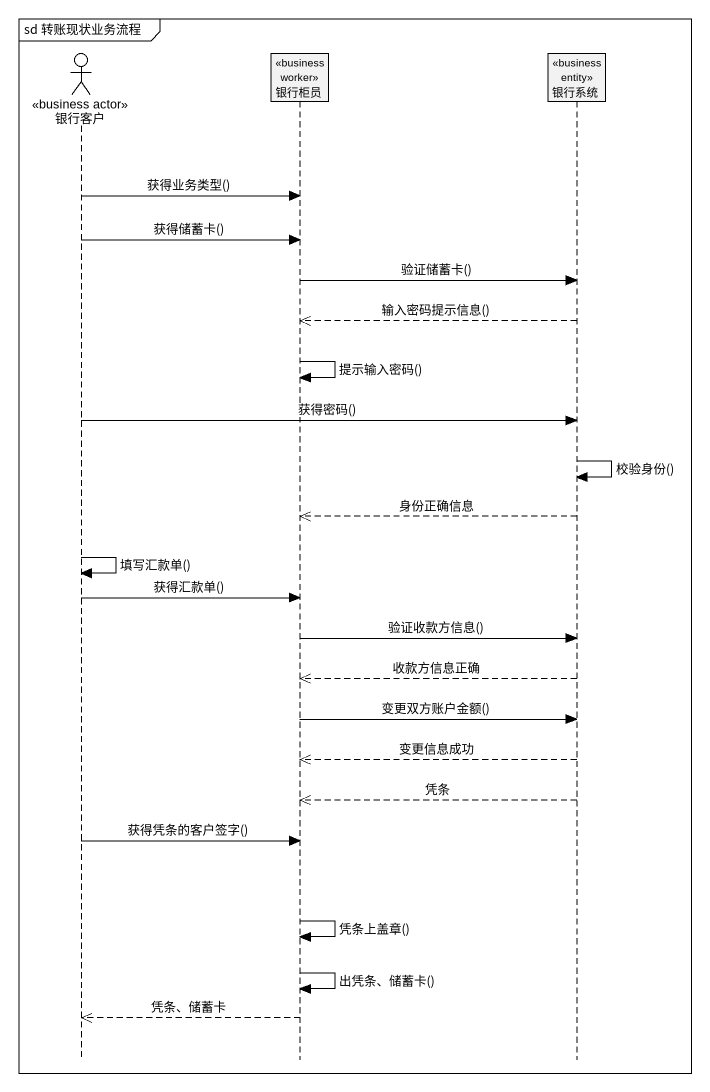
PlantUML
@startuml
mainframe sd 转账现状业务流程
hide footbox
actor 银行客户 <<business actor>>
participant 银行柜员 <<business worker>>
participant 银行系统 <<business entity>>

银行客户 -> 银行柜员 : 获得业务类型()
银行客户 -> 银行柜员 : 获得储蓄卡()
银行柜员 -> 银行系统 : 验证储蓄卡()
银行系统 -->> 银行柜员 : 输入密码提示信息()
银行柜员 -> 银行柜员 : 提示输入密码()
银行客户 -> 银行系统 : 获得密码()
银行系统 -> 银行系统 : 校验身份()
银行系统 -->> 银行柜员 : 身份正确信息
银行客户 -> 银行客户 : 填写汇款单()
银行客户 -> 银行柜员 : 获得汇款单()
银行柜员 -> 银行系统 : 验证收款方信息()
银行系统 -->> 银行柜员 : 收款方信息正确
银行柜员 -> 银行系统 : 变更双方账户金额()
银行系统 -->> 银行柜员 : 变更信息成功
银行系统 -->> 银行柜员 : 凭条
银行客户 -> 银行柜员 : 获得凭条的客户签字()
银行柜员 -> 银行柜员 : 凭条上盖章()
银行柜员 -> 银行柜员 : 出凭条、储蓄卡()
银行柜员 -->> 银行客户 : 凭条、储蓄卡
@enduml
